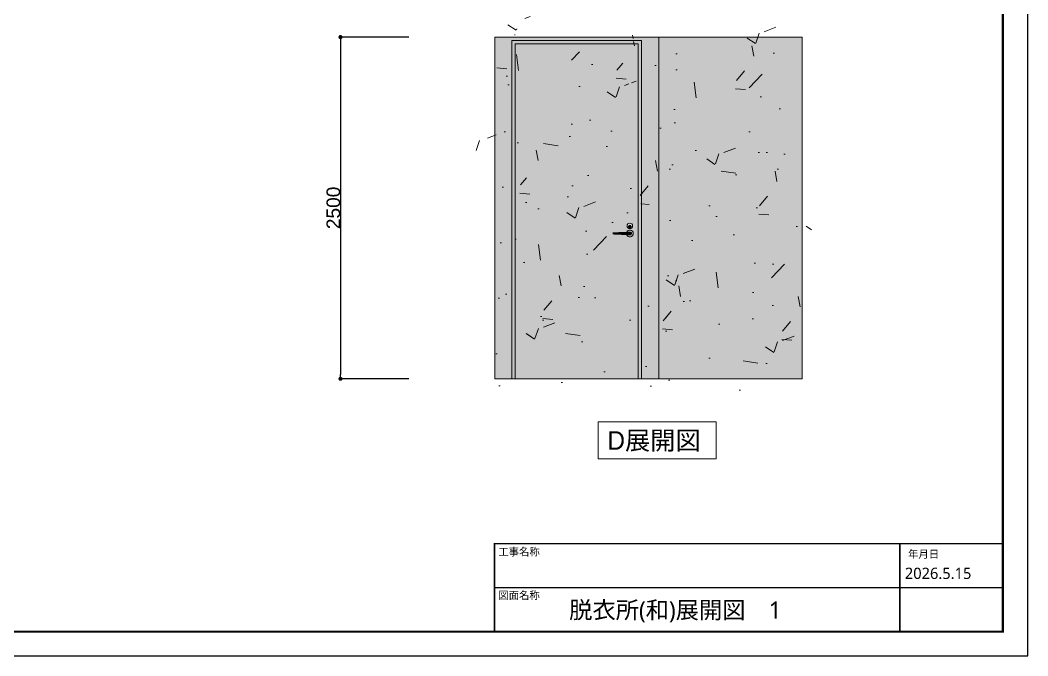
# Model space of a CAD drawing. Header units: millimetres. Extents: x 0 to 1313252738, y -131 to 560100888.
# Drawn here: x 1312675827 to 1312683205, y 559980626 to 559985277 of the extents above; entities that cross this region are included whole.
import ezdxf

# ---------------------------------------------------------------- set-up
doc = ezdxf.new("R2010")
doc.units = ezdxf.units.MM
doc.layers.get('0').update_dxf_attribs({"lineweight": 0})
doc.layers.add('003間仕切り', color=7, linetype='Continuous', lineweight=13)
doc.layers.add('01用紙枠', color=5, linetype='Continuous')
doc.styles.add('onnjuku', font='arial.ttf')
doc.styles.add('メイリオ', font='')
doc.styles.get('メイリオ').set_extended_font_data('Meiryo')
doc.dimstyles.new('onnjuku', dxfattribs={"dimtxt": 100, "dimasz": 30, "dimexe": 1.25, "dimexo": 0.625, "dimtad": 1, "dimdec": 0, "dimtxsty": 'onnjuku', "dimblk": 'DOT', "dimcen": 2.5, "dimadec": 0, "dimazin": 0, "dimtfac": 1, "dimtdec": 0, "dimtmove": 0, "dimatfit": 3, "dimfxl": 500, "dimfxlon": 1, "dimarcsym": 0})
pattern_1 = [(50, (40321.90021777153, -28785.94720721245), (874.4864111808189, -76.5076105867348), [91.43999999999998, -1005.84]), (355, (40321.90021777153, -28785.94720721245), (-169.1684228398528, 917.0728571473683), [73.15199999999999, -804.6748040159997]), (100.4514446999999, (40394.77385137153, -28792.32282401245), (705.3179860336955, 840.5652091785362), [77.71204223999995, -854.8331740799997]), (46.1842, (40321.90021777153, -28542.10720721246), (1301.179396282223, -201.8031740770902), [137.1599999999999, -1508.759999999999]), (96.63555760999989, (40430.33173777152, -28558.92400721245), (1139.539843447214, 1187.645398069063), [116.568111072, -1282.250919168]), (351.1841511700001, (40321.90021777153, -28542.10720721246), (1139.539843511889, 1187.645398010556), [109.727841936, -1207.006713216]), (21, (40443.82021777154, -28603.06720721245), (727.7490780918356, -490.8729512980204), [91.43999999999998, -1005.84]), (326, (40443.82021777154, -28603.06720721245), (296.6497360687059, 884.1022373871323), [73.15199999999999, -804.6719999999997]), (71.45144499999998, (40504.46597425152, -28643.97328673245), (1024.398812537837, 393.2292906523451), [77.71204223999997, -854.8317004799997]), (37.50000000000001, (40321.90021777153, -28785.94720721245), (14.82529560284072, 405.8641865911348), [0, -794.9183999999997, 0, -816.8639999999997, 0, -807.7199999999997]), (7.499999999999999, (40321.90021777153, -28785.94720721245), (320.7343800494675, 480.8667591269735), [0, -465.7343999999998, 0, -776.6303999999997, 0, -307.8479999999999]), (327.5, (40050.01861777151, -28785.94720721245), (650.8348568009826, -27.49797116483252), [0, -304.8, 0, -950.9759999999997, 0, -1261.871999999999]), (317.5, (39928.09861777153, -28785.94720721245), (711.0200706528864, 122.0471569599985), [0, -396.2399999999998, 0, -631.5455999999998, 0, -896.1119999999997])]

# ---------------------------------------------------------------- blocks, each defined once
blk = doc.blocks.new('_Dot')
at = {"color": 0, "linetype": 'ByBlock', "lineweight": -2}
blk.add_line((-0.5, 0), (-1, 0), dxfattribs=at)
at = {"color": 0, "linetype": 'ByBlock', "const_width": 0.5}
blk.add_lwpolyline([(-0.25, 0, 1), (0.25, 0, 1)], format="xyb", close=True, dxfattribs=at)
blk = doc.blocks.new('*D64')
at = {"color": 0, "lineweight": -2, "transparency": 16777216}
for p, q in [((1312678672.632391, 559985153.0440762), (1312678171.382391, 559985153.0440762)), ((1312678172.632391, 559985123.0440762), (1312678172.632391, 559982683.0440763)), ((1312678672.632391, 559982653.0440763), (1312678171.382391, 559982653.0440763))]:
    blk.add_line(p, q, dxfattribs=at)
at = {"layer": 'Defpoints', "color": 0, "transparency": 16777216}
for p in [(1312679302.75338, 559985153.0440762), (1312678172.632391, 559982653.0440763), (1312679302.75338, 559982653.0440763)]:
    blk.add_point(p, dxfattribs=at)
at = {"color": 0, "lineweight": -2, "transparency": 16777216, "xscale": 30, "yscale": 30, "zscale": 30}
for p, rotation in [((1312678172.632391, 559985153.0440762), 90), ((1312678172.632391, 559982653.0440763), 270)]:
    blk.add_blockref('_Dot', p, dxfattribs=dict(at, rotation=rotation))
at = {"color": 0, "transparency": 16777216, "insert": (1312678120.950093, 559983903.0440757), "char_height": 100, "attachment_point": 5, "rotation": 90, "style": 'onnjuku'}
blk.add_mtext('2500', dxfattribs=at)

msp = doc.modelspace()

# ---------------------------------------------------------------- hatches: boundary and pattern name
at = {"true_color": 0xc7c8ca, "transparency": 33554687}
h = msp.add_hatch(dxfattribs=at)
h.set_pattern_fill('AR-CONC', color=9, scale=4.799999999999998)
h.set_pattern_definition(pattern_1)
h.paths.add_polyline_path([(1312681552.75338, 559985153.0440758), (1312680502.753379, 559985153.0440758), (1312680502.753379, 559982653.044076), (1312681552.753379, 559982653.044076)])
h.paths.add_polyline_path([(1312680502.753379, 559985153.0440758), (1312679302.75338, 559985153.0440758), (1312679302.75338, 559982653.044076), (1312679427.753379, 559982653.044076), (1312679427.753379, 559985128.0440758), (1312680377.753379, 559985128.0440758), (1312680377.753379, 559982653.044076), (1312680502.753379, 559982653.044076)])
h = msp.add_hatch(dxfattribs=at)
h.set_pattern_fill('AR-CONC', color=9, scale=4.799999999999998)
h.set_pattern_definition(pattern_1)
h.paths.add_polyline_path([(1312680352.753379, 559985103.0440758), (1312679452.75338, 559985103.0440758), (1312679452.75338, 559982653.044076), (1312680352.753379, 559982653.044076)], flags=17)
h.paths.add_polyline_path([(1312680311.069584, 559983771.7403098, -1), (1312680271.069584, 559983771.7403098, -1)], flags=16)
h.paths.add_polyline_path([(1312680301.369584, 559983766.2403098, -0.3153861416289627), (1312680294.758773, 559983757.2152123, -0.5085939545656414), (1312680280.769584, 559983766.2403098, -0.3153861416289627), (1312680287.380395, 559983775.2654074, -0.5085939545656414)], flags=0)
edge = h.paths.add_edge_path(flags=0)
edge.add_line((1312680293.569584, 559983775.6643484), (1312680293.569584, 559983756.8185931))
edge.add_spline(control_points=[(1312680293.177692, 559983756.7209412), (1312680293.177692, 559983756.7209412), (1312680293.224738, 559983756.7310691), (1312680293.354092, 559983756.7616241), (1312680293.407932, 559983756.7746557), (1312680293.530301, 559983756.8057269), (1312680293.598972, 559983756.8237886), (1312680293.750445, 559983756.865788), (1312680293.833095, 559983756.8897203), (1312680294.004372, 559983756.9420552), (1312680294.093865, 559983756.9706887), (1312680294.37319, 559983757.0649457), (1312680294.565512, 559983757.1362131), (1312680294.758773, 559983757.2152125)], knot_values=[0, 0, 0, 0, 0.2500000000000007, 0.2500000000000007, 0.3750000000000004, 0.3750000000000004, 0.5000000000000002, 0.5000000000000002, 0.625, 0.625, 0.7499999999999999, 0.7499999999999999, 1, 1, 1, 1], degree=3, periodic=0)
edge.add_arc((1312680291.069584, 559983766.2403095), 9.749999715242415, 255.14283391274182, 285.497247988741, ccw=False)
edge.add_line((1312680288.569584, 559983756.8162715), (1312680288.569584, 559983775.6620264))
edge.add_spline(control_points=[(1312680288.961476, 559983775.7596786), (1312680288.961476, 559983775.7596786), (1312680288.91443, 559983775.7495508), (1312680288.785075, 559983775.7189956), (1312680288.731235, 559983775.7059642), (1312680288.608867, 559983775.674893), (1312680288.540196, 559983775.6568311), (1312680288.388722, 559983775.6148318), (1312680288.306073, 559983775.5908995), (1312680288.134796, 559983775.5385644), (1312680288.045303, 559983775.5099313), (1312680287.765977, 559983775.4156742), (1312680287.573656, 559983775.3444066), (1312680287.380395, 559983775.2654073)], knot_values=[0, 0, 0, 0, 0.2499999999999999, 0.2499999999999999, 0.3749999999999998, 0.3749999999999998, 0.4999999999999999, 0.4999999999999999, 0.6249999999999999, 0.6249999999999999, 0.7499999999999999, 0.7499999999999999, 1, 1, 1, 1], degree=3, periodic=0)
edge.add_arc((1312680291.069584, 559983766.2403102), 9.749999715242415, 75.14283391274182, 105.49727416278279, ccw=False)
edge = h.paths.add_edge_path(flags=16)
edge.add_spline(control_points=[(1312680291.069704, 559983705.8112426), (1312680290.812236, 559983705.8201305), (1312680290.202698, 559983705.8411722), (1312680289.310998, 559983705.9432869), (1312680288.567958, 559983706.0697582), (1312680288.14219, 559983706.1619143), (1312680288.090755, 559983706.1773634), (1312680288.079312, 559983706.1808004)], knot_values=[0, 0, 0, 0, 0.1844089347360716, 0.4365747323251829, 0.6854758552318743, 0.9300236795481108, 1, 1, 1, 1], degree=3, periodic=0)
edge.add_arc((1312680291.452515, 559983721.5316743), 15.79004613069388, 253.3734813649736, 258.8334263321119)
edge = h.paths.add_edge_path(flags=16)
edge.add_spline(control_points=[(1312680267.422711, 559983708.1286937), (1312680267.152321, 559983708.1408144), (1312680266.26252, 559983708.180689), (1312680264.736648, 559983708.2490243), (1312680262.189653, 559983708.3629268), (1312680258.921295, 559983708.5087917), (1312680254.629815, 559983708.6997916), (1312680249.90261, 559983708.9095409), (1312680244.796203, 559983709.1353533), (1312680239.375148, 559983709.3742797), (1312680233.758124, 559983709.6209785), (1312680227.995172, 559983709.8731763), (1312680222.415335, 559983710.1165234), (1312680217.67117, 559983710.3227509), (1312680213.735774, 559983710.4933816), (1312680210.478716, 559983710.634338), (1312680207.101006, 559983710.7802032), (1312680203.480071, 559983710.936363), (1312680200.355892, 559983711.0715697), (1312680197.84987, 559983711.1807172), (1312680196.111263, 559983711.2568399), (1312680194.521064, 559983711.326885), (1312680193.115924, 559983711.3891706), (1312680191.893176, 559983711.4437151), (1312680190.823573, 559983711.4917203), (1312680189.851035, 559983711.5356374), (1312680188.851147, 559983711.5810812), (1312680187.730209, 559983711.6324271), (1312680186.482968, 559983711.6901574), (1312680185.239024, 559983711.7484789), (1312680184.122776, 559983711.8015274), (1312680183.141525, 559983711.8487575), (1312680182.105409, 559983711.8992441), (1312680180.869588, 559983711.960413), (1312680179.358232, 559983712.0369103), (1312680177.719371, 559983712.1223444), (1312680176.09856, 559983712.2099428), (1312680174.612127, 559983712.2934488), (1312680173.278178, 559983712.37134), (1312680171.810487, 559983712.4603812), (1312680170.700591, 559983712.5310326), (1312680169.833827, 559983712.5878726), (1312680169.474554, 559983712.6114691), (1312680169.209769, 559983712.6284969), (1312680168.959165, 559983712.6441088), (1312680168.780894, 559983712.6549951), (1312680168.528662, 559983712.6698112), (1312680168.385343, 559983712.6785532), (1312680168.227511, 559983712.6862458), (1312680167.877633, 559983712.7066138)], knot_values=[0.27870905096355, 0.27870905096355, 0.27870905096355, 0.27870905096355, 0.2843347011956079, 0.2972216252590689, 0.3104772138980566, 0.3373917457115546, 0.3653743063969382, 0.4000894840129428, 0.4362590282750997, 0.4723331356619829, 0.5137623633674905, 0.5541074971621618, 0.5932195787735141, 0.6307033143165661, 0.6534002180596729, 0.675478444757236, 0.6987073099011282, 0.723871796797045, 0.7508502880904223, 0.7636704184634913, 0.7759957365109099, 0.7870297967085454, 0.7967879607689144, 0.8052872796369536, 0.8125448115290613, 0.8191290183606678, 0.8256149735665237, 0.8334503973081462, 0.8425893463014018, 0.8517583091918629, 0.8595804657941998, 0.8660939489046613, 0.8724601412759485, 0.8814966849209686, 0.8923567543884653, 0.9047690648835808, 0.91675557925082, 0.9277393378378744, 0.9378213141475896, 0.9470970749017478, 0.9617383329254966, 0.9651417599692764, 0.9685218427804736, 0.9721318956752526, 0.976127277319012, 0.9832367164139636, 0.9900388483738924, 0.9963920489852964, 1, 1, 1, 1], degree=3, periodic=0)
edge.add_spline(control_points=[(1312680286.604611, 559983706.5042533), (1312680286.544571, 559983706.5136551), (1312680286.350271, 559983706.5433257), (1312680285.919647, 559983706.605846), (1312680285.264621, 559983706.6934751), (1312680284.491252, 559983706.7903718), (1312680283.679543, 559983706.8868978), (1312680282.843349, 559983706.9826862), (1312680281.96507, 559983707.0805664), (1312680281.0097, 559983707.1849833), (1312680280.035835, 559983707.289574), (1312680279.021651, 559983707.3965634), (1312680278.004182, 559983707.5021763), (1312680277.086513, 559983707.5953572), (1312680276.456071, 559983707.6615835), (1312680276.123274, 559983707.7004294), (1312680275.936745, 559983707.7142181), (1312680275.67209, 559983707.7321863), (1312680275.284911, 559983707.7560877), (1312680274.694801, 559983707.7896817), (1312680273.85986, 559983707.8334695), (1312680272.894992, 559983707.880854), (1312680271.652873, 559983707.9390247), (1312680270.148852, 559983708.0063251), (1312680268.668945, 559983708.0728102), (1312680267.753935, 559983708.1138453), (1312680267.422711, 559983708.1286937)], knot_values=[0.0282406464925975, 0.0282406464925975, 0.0282406464925975, 0.0282406464925975, 0.0372451317457081, 0.0543063875010116, 0.0709594411628085, 0.0861406078067994, 0.1001044643636075, 0.1128626007140229, 0.1246092299988299, 0.1364740187414316, 0.1497747965331105, 0.1611606688386659, 0.1732810085558489, 0.1845722170431643, 0.1943561730556194, 0.2031352937457396, 0.2109020455635188, 0.2156885801300807, 0.2201554022455225, 0.2264204368596183, 0.233413260758314, 0.2406862414914978, 0.2478861865840998, 0.2596711329819916, 0.2718176819957731, 0.27870905096355, 0.27870905096355, 0.27870905096355, 0.27870905096355], degree=3, periodic=0)
edge.add_arc((1312680291.069704, 559983716.241628), 25.00000009042681, 198.9363378033619, 521.0637021145138)
edge.add_spline(control_points=[(1312680267.422705, 559983724.354546), (1312680267.822018, 559983724.3724504), (1312680268.69232, 559983724.411496), (1312680270.021788, 559983724.471229), (1312680271.408011, 559983724.5331916), (1312680272.66121, 559983724.5911446), (1312680273.729858, 559983724.6432476), (1312680274.582571, 559983724.6875012), (1312680275.204228, 559983724.722389), (1312680275.608719, 559983724.747075), (1312680275.851191, 559983724.7630477), (1312680276.023038, 559983724.7755173), (1312680276.247579, 559983724.7954687), (1312680276.598829, 559983724.8381095), (1312680277.239376, 559983724.9030002), (1312680278.049989, 559983724.9860075), (1312680278.911781, 559983725.0752623), (1312680279.726657, 559983725.1609854), (1312680280.674501, 559983725.2620544), (1312680281.712483, 559983725.3747165), (1312680282.818171, 559983725.4975524), (1312680283.759712, 559983725.6057153), (1312680284.726461, 559983725.7214001), (1312680285.656633, 559983725.8408647), (1312680286.250815, 559983725.9244004), (1312680286.542545, 559983725.9703172), (1312680286.612198, 559983725.9814487)], knot_values=[0.728211882220275, 0.728211882220275, 0.728211882220275, 0.728211882220275, 0.7366144704682364, 0.7465237208000101, 0.7561832825265454, 0.7657428480766472, 0.7729808749135401, 0.7800458660010788, 0.7864882121109035, 0.7912689881268528, 0.7953888224454251, 0.8010715005196725, 0.8077448088599934, 0.8162407649366107, 0.8257539585924085, 0.8354108015799399, 0.8456710016486452, 0.8555783223666011, 0.8650974343298123, 0.8810464265413799, 0.8958145520536898, 0.9101365181628428, 0.9241502197485044, 0.9461691792715341, 0.9695187827263224, 0.9782692596965696, 0.9782692596965696, 0.9782692596965696, 0.9782692596965696], degree=3, periodic=0)
edge.add_arc((1312680291.452515, 559983710.9515821), 15.79004613746384, 33.8266963423095, 107.8509763598417, ccw=False)
edge.add_line((1312680304.569704, 559983719.7416283), (1312680304.569704, 559983719.0176982))
edge.add_spline(control_points=[(1312680296.569704, 559983719.4880143), (1312680296.569724, 559983719.4880124), (1312680296.898297, 559983719.4543911), (1312680297.665922, 559983719.3749557), (1312680298.865694, 559983719.264614), (1312680300.109859, 559983719.1725885), (1312680301.264504, 559983719.103549), (1312680302.281364, 559983719.0544233), (1312680303.15084, 559983719.0210774), (1312680303.832765, 559983719.0029099), (1312680304.307709, 559983718.9975785), (1312680304.548109, 559983719.0089711), (1312680304.556491, 559983719.0153471), (1312680304.559805, 559983719.0178682)], knot_values=[0, 0, 0, 0, 4.7441948496e-06, 0.0783897166331037, 0.1829943137086262, 0.290640548373357, 0.3947349826237312, 0.5017824777756453, 0.6068969574144578, 0.71504482541343, 0.8204646699868842, 0.9290178924902897, 1, 1, 1, 1], degree=3, periodic=0)
edge.add_spline(control_points=[(1312680304.559805, 559983719.0178682), (1312680304.577141, 559983719.021379), (1312680304.625703, 559983719.0312136), (1312680304.530555, 559983719.0376978), (1312680304.582004, 559983719.0499449), (1312680304.554848, 559983719.0723778), (1312680304.575251, 559983719.0989584), (1312680304.571567, 559983719.1068053), (1312680304.569704, 559983719.110775)], knot_values=[0, 0, 0, 0, 0.0262081850589697, 0.0734146106995821, 0.1677958727468191, 0.2592945470190888, 0.6252893075606312, 1, 1, 1, 1], degree=3, periodic=0)
edge.add_spline(control_points=[(1312680304.569704, 559983719.0446613), (1312680304.569704, 559983719.2575194), (1312680304.536567, 559983719.4650877), (1312680304.404019, 559983719.8696437), (1312680304.307903, 559983720.0565773), (1312680304.181974, 559983720.294303)], knot_values=[0, 0, 0, 0, 0.5, 0.5, 1, 1, 1, 1], degree=3, periodic=0)
edge.add_arc((1312680291.452515, 559983710.9515821), 15.79004613746384, 36.27661655896567, 107.8509763598417)
edge.add_spline(control_points=[(1312680286.612198, 559983725.9814487), (1312680286.542545, 559983725.9703172), (1312680286.250815, 559983725.9244004), (1312680285.656633, 559983725.8408647), (1312680284.726461, 559983725.7214001), (1312680283.759712, 559983725.6057153), (1312680282.818171, 559983725.4975524), (1312680281.712483, 559983725.3747165), (1312680280.674501, 559983725.2620544), (1312680279.726657, 559983725.1609854), (1312680278.911781, 559983725.0752623), (1312680278.049989, 559983724.9860075), (1312680277.239376, 559983724.9030002), (1312680276.598829, 559983724.8381095), (1312680276.247579, 559983724.7954687), (1312680276.023038, 559983724.7755173), (1312680275.851191, 559983724.7630477), (1312680275.608719, 559983724.747075), (1312680275.204228, 559983724.722389), (1312680274.582571, 559983724.6875012), (1312680273.729858, 559983724.6432476), (1312680272.66121, 559983724.5911446), (1312680271.408011, 559983724.5331916), (1312680270.021788, 559983724.471229), (1312680268.69232, 559983724.411496), (1312680267.822018, 559983724.3724504), (1312680267.422705, 559983724.354546)], knot_values=[0.728211882220275, 0.728211882220275, 0.728211882220275, 0.728211882220275, 0.7369623591905223, 0.7603119626453106, 0.78233092216834, 0.796344623754002, 0.8106665898631547, 0.8254347153754646, 0.8413837075870322, 0.8509028195502434, 0.8608101402681994, 0.8710703403369047, 0.880727183324436, 0.8902403769802338, 0.8987363330568511, 0.9054096413971721, 0.9110923194714196, 0.915212153789992, 0.9199929298059409, 0.926435275915766, 0.9335002670033044, 0.9407382938401974, 0.9502978593902992, 0.9599574211168344, 0.9698666714486082, 0.9782692596965696, 0.9782692596965696, 0.9782692596965696, 0.9782692596965696], degree=3, periodic=0)
edge.add_arc((1312680291.069704, 559983716.241628), 25.00000009042681, -161.06366193821668, 161.0637021145141, ccw=False)
edge = h.paths.add_edge_path(flags=16)
edge.add_spline(control_points=[(1312680287.97783, 559983706.2089809), (1312680287.975145, 559983706.209717), (1312680287.918283, 559983706.225307), (1312680288.131755, 559983706.1904762), (1312680288.630283, 559983706.1211816), (1312680289.436548, 559983706.0398932), (1312680290.413754, 559983705.9937218), (1312680291.471818, 559983705.9985722), (1312680292.485193, 559983706.0505462), (1312680293.335082, 559983706.1229345), (1312680293.931027, 559983706.179717), (1312680294.21258, 559983706.1887968), (1312680294.141853, 559983706.1336486), (1312680293.723438, 559983706.025869), (1312680293.014595, 559983705.9067962), (1312680292.098071, 559983705.8148726), (1312680291.412543, 559983705.8124528), (1312680291.069704, 559983705.8112426)], knot_values=[0, 0, 0, 0, 0.0035477413769559, 0.0751312596481556, 0.146867819244235, 0.2179130773557468, 0.2886873550605367, 0.359981299035395, 0.4317240386270504, 0.5030398712921657, 0.5735936678978727, 0.644304355268151, 0.7161376993519242, 0.7883910456414966, 0.8595047763126807, 0.9297369107220655, 1, 1, 1, 1], degree=3, periodic=0)
h.paths.add_polyline_path([(1312681552.75338, 559985153.0440758), (1312680502.753379, 559985153.0440758), (1312680502.753379, 559982653.044076), (1312681552.753379, 559982653.044076)])
h.paths.add_polyline_path([(1312680502.753379, 559985153.0440758), (1312679302.75338, 559985153.0440758), (1312679302.75338, 559982653.044076), (1312679427.753379, 559982653.044076), (1312679427.753379, 559985128.0440758), (1312680377.753379, 559985128.0440758), (1312680377.753379, 559982653.044076), (1312680502.753379, 559982653.044076)])
at = {"true_color": 0x575757, "transparency": 33554687}
h = msp.add_hatch(color=251, dxfattribs=at)
h.dxf.hatch_style = 1
h.paths.add_polyline_path([(1312681552.75338, 559985153.0440758), (1312680502.753379, 559985153.0440758), (1312680502.753379, 559982653.044076), (1312681552.753379, 559982653.044076)])
h.paths.add_polyline_path([(1312680502.753379, 559985153.0440758), (1312679302.75338, 559985153.0440758), (1312679302.75338, 559982653.044076), (1312679427.753379, 559982653.044076), (1312679427.753379, 559985128.0440758), (1312680377.753379, 559985128.0440758), (1312680377.753379, 559982653.044076), (1312680502.753379, 559982653.044076)])
at = {"true_color": 0x535455, "transparency": 33554687}
h = msp.add_hatch(color=251, dxfattribs=at)
h.dxf.hatch_style = 1
h.paths.add_polyline_path([(1312680377.753379, 559985128.0440758), (1312679427.753379, 559985128.0440758), (1312679427.753379, 559982653.044076), (1312679452.75338, 559982653.044076), (1312679452.75338, 559985103.0440758), (1312680352.753379, 559985103.0440758), (1312680352.753379, 559982653.044076), (1312680377.753379, 559982653.044076)])
at = {"true_color": 0x575757, "transparency": 33554687}
h = msp.add_hatch(color=251, dxfattribs=at)
h.dxf.hatch_style = 1
h.paths.add_polyline_path([(1312680352.753379, 559985103.0440758), (1312679452.75338, 559985103.0440758), (1312679452.75338, 559982653.044076), (1312680352.753379, 559982653.044076)])
h.paths.add_polyline_path([(1312680311.069584, 559983771.7403098, -1), (1312680271.069584, 559983771.7403098, -1)], flags=16)
edge = h.paths.add_edge_path(flags=16)
edge.add_spline(control_points=[(1312680291.069704, 559983705.8112426), (1312680290.812236, 559983705.8201305), (1312680290.202698, 559983705.8411722), (1312680289.310998, 559983705.9432869), (1312680288.567958, 559983706.0697582), (1312680288.14219, 559983706.1619143), (1312680288.090755, 559983706.1773634), (1312680288.079312, 559983706.1808004)], knot_values=[0, 0, 0, 0, 0.1844089347360716, 0.4365747323251829, 0.6854758552318743, 0.9300236795481108, 1, 1, 1, 1], degree=3, periodic=0)
edge.add_arc((1312680291.452515, 559983721.5316743), 15.79004613069388, 253.3734813649736, 264.7738528667765)
edge = h.paths.add_edge_path(flags=16)
edge.add_spline(control_points=[(1312680267.422711, 559983708.1286937), (1312680267.152321, 559983708.1408144), (1312680266.26252, 559983708.180689), (1312680264.736648, 559983708.2490243), (1312680262.189653, 559983708.3629268), (1312680258.921295, 559983708.5087917), (1312680254.629815, 559983708.6997916), (1312680249.90261, 559983708.9095409), (1312680244.796203, 559983709.1353533), (1312680239.375148, 559983709.3742797), (1312680233.758124, 559983709.6209785), (1312680227.995172, 559983709.8731763), (1312680222.415335, 559983710.1165234), (1312680217.67117, 559983710.3227509), (1312680213.735774, 559983710.4933816), (1312680210.478716, 559983710.634338), (1312680207.101006, 559983710.7802032), (1312680203.480071, 559983710.936363), (1312680200.355892, 559983711.0715697), (1312680197.84987, 559983711.1807172), (1312680196.111263, 559983711.2568399), (1312680194.521064, 559983711.326885), (1312680193.115924, 559983711.3891706), (1312680191.893176, 559983711.4437151), (1312680190.823573, 559983711.4917203), (1312680189.851035, 559983711.5356374), (1312680188.851147, 559983711.5810812), (1312680187.730209, 559983711.6324271), (1312680186.482968, 559983711.6901574), (1312680185.239024, 559983711.7484789), (1312680184.122776, 559983711.8015274), (1312680183.141525, 559983711.8487575), (1312680182.105409, 559983711.8992441), (1312680180.869588, 559983711.960413), (1312680179.358232, 559983712.0369103), (1312680177.719371, 559983712.1223444), (1312680176.09856, 559983712.2099428), (1312680174.612127, 559983712.2934488), (1312680173.278178, 559983712.37134), (1312680171.810487, 559983712.4603812), (1312680170.700591, 559983712.5310326), (1312680169.833827, 559983712.5878726), (1312680169.474554, 559983712.6114691), (1312680169.209769, 559983712.6284969), (1312680168.959165, 559983712.6441088), (1312680168.780894, 559983712.6549951), (1312680168.528662, 559983712.6698112), (1312680168.385343, 559983712.6785532), (1312680168.227511, 559983712.6862458), (1312680167.877633, 559983712.7066138)], knot_values=[0.27870905096355, 0.27870905096355, 0.27870905096355, 0.27870905096355, 0.2843347011956079, 0.2972216252590689, 0.3104772138980566, 0.3373917457115546, 0.3653743063969382, 0.4000894840129428, 0.4362590282750997, 0.4723331356619829, 0.5137623633674905, 0.5541074971621618, 0.5932195787735141, 0.6307033143165661, 0.6534002180596729, 0.675478444757236, 0.6987073099011282, 0.723871796797045, 0.7508502880904223, 0.7636704184634913, 0.7759957365109099, 0.7870297967085454, 0.7967879607689144, 0.8052872796369536, 0.8125448115290613, 0.8191290183606678, 0.8256149735665237, 0.8334503973081462, 0.8425893463014018, 0.8517583091918629, 0.8595804657941998, 0.8660939489046613, 0.8724601412759485, 0.8814966849209686, 0.8923567543884653, 0.9047690648835808, 0.91675557925082, 0.9277393378378744, 0.9378213141475896, 0.9470970749017478, 0.9617383329254966, 0.9651417599692764, 0.9685218427804736, 0.9721318956752526, 0.976127277319012, 0.9832367164139636, 0.9900388483738924, 0.9963920489852964, 1, 1, 1, 1], degree=3, periodic=0)
edge.add_spline(control_points=[(1312680286.604611, 559983706.5042533), (1312680286.544571, 559983706.5136551), (1312680286.350271, 559983706.5433257), (1312680285.919647, 559983706.605846), (1312680285.264621, 559983706.6934751), (1312680284.491252, 559983706.7903718), (1312680283.679543, 559983706.8868978), (1312680282.843349, 559983706.9826862), (1312680281.96507, 559983707.0805664), (1312680281.0097, 559983707.1849833), (1312680280.035835, 559983707.289574), (1312680279.021651, 559983707.3965634), (1312680278.004182, 559983707.5021763), (1312680277.086513, 559983707.5953572), (1312680276.456071, 559983707.6615835), (1312680276.123274, 559983707.7004294), (1312680275.936745, 559983707.7142181), (1312680275.67209, 559983707.7321863), (1312680275.284911, 559983707.7560877), (1312680274.694801, 559983707.7896817), (1312680273.85986, 559983707.8334695), (1312680272.894992, 559983707.880854), (1312680271.652873, 559983707.9390247), (1312680270.148852, 559983708.0063251), (1312680268.668945, 559983708.0728102), (1312680267.753935, 559983708.1138453), (1312680267.422711, 559983708.1286937)], knot_values=[0.0282406464925975, 0.0282406464925975, 0.0282406464925975, 0.0282406464925975, 0.0372451317457081, 0.0543063875010116, 0.0709594411628085, 0.0861406078067994, 0.1001044643636075, 0.1128626007140229, 0.1246092299988299, 0.1364740187414316, 0.1497747965331105, 0.1611606688386659, 0.1732810085558489, 0.1845722170431643, 0.1943561730556194, 0.2031352937457396, 0.2109020455635188, 0.2156885801300807, 0.2201554022455225, 0.2264204368596183, 0.233413260758314, 0.2406862414914978, 0.2478861865840998, 0.2596711329819916, 0.2718176819957731, 0.27870905096355, 0.27870905096355, 0.27870905096355, 0.27870905096355], degree=3, periodic=0)
edge.add_arc((1312680291.069704, 559983716.241628), 25.00000009042681, 198.9363378033619, 521.0637021145138)
edge.add_spline(control_points=[(1312680267.422705, 559983724.354546), (1312680267.822018, 559983724.3724504), (1312680268.69232, 559983724.411496), (1312680270.021788, 559983724.471229), (1312680271.408011, 559983724.5331916), (1312680272.66121, 559983724.5911446), (1312680273.729858, 559983724.6432476), (1312680274.582571, 559983724.6875012), (1312680275.204228, 559983724.722389), (1312680275.608719, 559983724.747075), (1312680275.851191, 559983724.7630477), (1312680276.023038, 559983724.7755173), (1312680276.247579, 559983724.7954687), (1312680276.598829, 559983724.8381095), (1312680277.239376, 559983724.9030002), (1312680278.049989, 559983724.9860075), (1312680278.911781, 559983725.0752623), (1312680279.726657, 559983725.1609854), (1312680280.674501, 559983725.2620544), (1312680281.712483, 559983725.3747165), (1312680282.818171, 559983725.4975524), (1312680283.759712, 559983725.6057153), (1312680284.726461, 559983725.7214001), (1312680285.656633, 559983725.8408647), (1312680286.250815, 559983725.9244004), (1312680286.542545, 559983725.9703172), (1312680286.612198, 559983725.9814487)], knot_values=[0.728211882220275, 0.728211882220275, 0.728211882220275, 0.728211882220275, 0.7366144704682364, 0.7465237208000101, 0.7561832825265454, 0.7657428480766472, 0.7729808749135401, 0.7800458660010788, 0.7864882121109035, 0.7912689881268528, 0.7953888224454251, 0.8010715005196725, 0.8077448088599934, 0.8162407649366107, 0.8257539585924085, 0.8354108015799399, 0.8456710016486452, 0.8555783223666011, 0.8650974343298123, 0.8810464265413799, 0.8958145520536898, 0.9101365181628428, 0.9241502197485044, 0.9461691792715341, 0.9695187827263224, 0.9782692596965696, 0.9782692596965696, 0.9782692596965696, 0.9782692596965696], degree=3, periodic=0)
edge.add_arc((1312680291.452515, 559983710.9515821), 15.79004613746385, 30.68605982099149, 107.85097622724291, ccw=False)
edge.add_spline(control_points=[(1312680296.569704, 559983719.4880143), (1312680296.569724, 559983719.4880124), (1312680296.898297, 559983719.4543911), (1312680297.665922, 559983719.3749557), (1312680298.865694, 559983719.264614), (1312680300.109859, 559983719.1725885), (1312680301.264504, 559983719.103549), (1312680302.281364, 559983719.0544233), (1312680303.15084, 559983719.0210774), (1312680303.832765, 559983719.0029099), (1312680304.307709, 559983718.9975785), (1312680304.548109, 559983719.0089711), (1312680304.556491, 559983719.0153471), (1312680304.559805, 559983719.0178682)], knot_values=[0, 0, 0, 0, 4.7441948496e-06, 0.0783897166331037, 0.1829943137086262, 0.290640548373357, 0.3947349826237312, 0.5017824777756453, 0.6068969574144578, 0.71504482541343, 0.8204646699868842, 0.9290178924902897, 1, 1, 1, 1], degree=3, periodic=0)
edge.add_spline(control_points=[(1312680304.559805, 559983719.0178682), (1312680304.577141, 559983719.021379), (1312680304.625703, 559983719.0312136), (1312680304.530555, 559983719.0376978), (1312680304.582004, 559983719.0499449), (1312680304.554848, 559983719.0723778), (1312680304.575251, 559983719.0989584), (1312680304.571567, 559983719.1068053), (1312680304.569704, 559983719.110775)], knot_values=[0, 0, 0, 0, 0.0262081850589697, 0.0734146106995821, 0.1677958727468191, 0.2592945470190888, 0.6252893075606312, 1, 1, 1, 1], degree=3, periodic=0)
edge.add_spline(control_points=[(1312680304.569704, 559983719.0446613), (1312680304.569704, 559983719.2575194), (1312680304.536567, 559983719.4650877), (1312680304.404019, 559983719.8696437), (1312680304.307903, 559983720.0565773), (1312680304.181974, 559983720.294303)], knot_values=[0, 0, 0, 0, 0.5, 0.5, 1, 1, 1, 1], degree=3, periodic=0)
edge.add_arc((1312680291.452515, 559983710.9515821), 15.79004613746384, 36.27661655896567, 107.8509762272428)
edge.add_spline(control_points=[(1312680286.612198, 559983725.9814487), (1312680286.542545, 559983725.9703172), (1312680286.250815, 559983725.9244004), (1312680285.656633, 559983725.8408647), (1312680284.726461, 559983725.7214001), (1312680283.759712, 559983725.6057153), (1312680282.818171, 559983725.4975524), (1312680281.712483, 559983725.3747165), (1312680280.674501, 559983725.2620544), (1312680279.726657, 559983725.1609854), (1312680278.911781, 559983725.0752623), (1312680278.049989, 559983724.9860075), (1312680277.239376, 559983724.9030002), (1312680276.598829, 559983724.8381095), (1312680276.247579, 559983724.7954687), (1312680276.023038, 559983724.7755173), (1312680275.851191, 559983724.7630477), (1312680275.608719, 559983724.747075), (1312680275.204228, 559983724.722389), (1312680274.582571, 559983724.6875012), (1312680273.729858, 559983724.6432476), (1312680272.66121, 559983724.5911446), (1312680271.408011, 559983724.5331916), (1312680270.021788, 559983724.471229), (1312680268.69232, 559983724.411496), (1312680267.822018, 559983724.3724504), (1312680267.422705, 559983724.354546)], knot_values=[0.728211882220275, 0.728211882220275, 0.728211882220275, 0.728211882220275, 0.7369623591905223, 0.7603119626453106, 0.78233092216834, 0.796344623754002, 0.8106665898631547, 0.8254347153754646, 0.8413837075870322, 0.8509028195502434, 0.8608101402681994, 0.8710703403369047, 0.880727183324436, 0.8902403769802338, 0.8987363330568511, 0.9054096413971721, 0.9110923194714196, 0.915212153789992, 0.9199929298059409, 0.926435275915766, 0.9335002670033044, 0.9407382938401974, 0.9502978593902992, 0.9599574211168344, 0.9698666714486082, 0.9782692596965696, 0.9782692596965696, 0.9782692596965696, 0.9782692596965696], degree=3, periodic=0)
edge.add_arc((1312680291.069704, 559983716.241628), 25.0000000904268, -161.06366193821668, 161.0637021145141, ccw=False)
h.paths.add_polyline_path([(1312680293.569584, 559983757.209114), (1312680293.569584, 559983775.2715058, 1.060883086609248), (1312680293.296611, 559983776.2966686, 0.1072453547198281), (1312680288.961476, 559983775.7596786, 0.3517295032103585), (1312680288.569584, 559983775.2715058), (1312680288.569584, 559983757.209114, 1.060883086609247), (1312680288.842557, 559983756.1839511, 0.1072453547198281), (1312680293.177692, 559983756.7209412, 0.3517295032103585)], flags=0)
edge = h.paths.add_edge_path(flags=0)
edge.add_arc((1312680291.069584, 559983766.2403098), 9.750000054101752, -74.50274237319769, 77.5131048831438, ccw=False)
edge.add_spline(control_points=[(1312680293.177692, 559983756.7209412), (1312680293.177692, 559983756.7209412), (1312680293.224738, 559983756.7310691), (1312680293.354092, 559983756.7616241), (1312680293.407932, 559983756.7746557), (1312680293.530301, 559983756.8057269), (1312680293.598972, 559983756.8237886), (1312680293.750445, 559983756.865788), (1312680293.833095, 559983756.8897203), (1312680294.004372, 559983756.9420552), (1312680294.093865, 559983756.9706887), (1312680294.37319, 559983757.0649457), (1312680294.565512, 559983757.1362131), (1312680294.758773, 559983757.2152125)], knot_values=[0, 0, 0, 0, 0.2500000000000007, 0.2500000000000007, 0.3750000000000004, 0.3750000000000004, 0.5000000000000002, 0.5000000000000002, 0.625, 0.625, 0.7499999999999999, 0.7499999999999999, 1, 1, 1, 1], degree=3, periodic=0)
edge.add_arc((1312680291.069584, 559983766.2403095), 9.749999715242415, 257.5131044287443, 292.2332771215257, ccw=False)
edge.add_arc((1312680291.069584, 559983766.2403098), 9.750000054101754, 112.23327164043789, 257.5131048831438, ccw=False)
edge.add_arc((1312680291.069584, 559983766.2403102), 9.749999715242415, 77.51310442874421, 112.2332724356367, ccw=False)
at = {"true_color": 0xc7c8ca, "transparency": 33554687}
h = msp.add_hatch(dxfattribs=at)
h.set_pattern_fill('AR-CONC', color=9, scale=4.799999999999998)
h.set_pattern_definition(pattern_1)
h.paths.add_polyline_path([(1312681552.75338, 559985153.0440758), (1312680502.753379, 559985153.0440758), (1312680502.753379, 559982653.044076), (1312681552.753379, 559982653.044076)])

# ---------------------------------------------------------------- linework, layer by layer
for p, q in [((1312679302.75338, 559985153.0440758), (1312679302.75338, 559982653.0440758)), ((1312679302.75338, 559985153.0440758), (1312681552.75338, 559985153.0440758)), ((1312680377.753379, 559985128.0440758), (1312679427.753379, 559985128.0440758)), ((1312679427.753379, 559985128.0440758), (1312679427.753379, 559982653.0440758)), ((1312680352.753379, 559985103.0440758), (1312679452.75338, 559985103.0440758)), ((1312679452.75338, 559985103.0440758), (1312679452.75338, 559982653.0440758)), ((1312680352.753379, 559982653.0440758), (1312680352.753379, 559985103.0440758)), ((1312680377.753379, 559982653.0440758), (1312680377.753379, 559985128.0440758)), ((1312680502.753379, 559985153.0440758), (1312680502.753379, 559982653.0440758)), ((1312681552.75338, 559985153.0440758), (1312681552.753379, 559982653.0440758)), ((1312681552.75338, 559985153.0440758), (1312681552.75338, 559982653.044076)), ((1312680288.569584, 559983757.209114), (1312680288.569584, 559983775.2715058)), ((1312680293.569584, 559983775.2715058), (1312680293.569584, 559983757.209114)), ((1312680304.569704, 559983718.9834125), (1312680304.569704, 559983713.4337301)), ((1312679302.75338, 559982653.044076), (1312681552.75338, 559982653.044076)), ((1312679302.75338, 559982653.0440758), (1312680502.753379, 559982653.0440758)), ((1312679902.753379, 559982653.0440758), (1312680352.753379, 559982653.0440758))]:
    msp.add_line(p, q)
for centre, radius in [((1312680291.069584, 559983771.7403098), 20.00000000000007), ((1312680291.069584, 559983766.2403098), 10.3)]:
    msp.add_circle(centre, radius)
for centre, radius, start, end in [((1312680291.069584, 559983766.2403098), 9.750000000000004, 112.2332712287531, 247.7667287712468), ((1312680289.069584, 559983775.2715058), 0.5000000000000029, 102.486895537117, 180), ((1312680289.069584, 559983757.209114), 0.5000000000000029, 180, 257.5131044628829), ((1312680291.069584, 559983766.2403098), 9.749999999999996, 77.51310446288296, 102.486895537117), ((1312680291.069584, 559983766.2403098), 9.75, 257.5131044628829, 282.4868955371043), ((1312680293.069584, 559983775.2715058), 0.5000000000000014, 0, 77.51310446288296), ((1312680293.069584, 559983757.209114), 0.5000000000000014, 282.4868955371043, 0), ((1312680291.069584, 559983766.2403098), 9.750000000000009, 292.2332712287532, 67.76672877124686), ((1312680291.069704, 559983716.2416283), 25, 198.9363382543771, 161.0637049420239), ((1312680291.452515, 559983721.5316743), 15.79004614430344, 252.1200968553629, 323.7233804899522), ((1312680291.452515, 559983710.9515821), 15.79004614430343, 36.27661951004779, 107.8509828763338), ((1312680304.559237, 559983645.3599428), 68.10555281946961, 89.9895361503418, 96.73693771338266)]:
    msp.add_arc(centre, radius, start, end)
for points, knots in [([(1312680287.380395, 559983775.2654073), (1312680287.573656, 559983775.3444066), (1312680287.765977, 559983775.4156742), (1312680288.045303, 559983775.5099313), (1312680288.134796, 559983775.5385644), (1312680288.306073, 559983775.5908995), (1312680288.388722, 559983775.6148318), (1312680288.540196, 559983775.6568311), (1312680288.608867, 559983775.674893), (1312680288.731235, 559983775.7059642), (1312680288.785075, 559983775.7189956), (1312680288.91443, 559983775.7495508), (1312680288.961476, 559983775.7596786), (1312680288.961476, 559983775.7596786)], [0, 0, 0, 0, 0.2500000000000002, 0.2500000000000002, 0.3750000000000002, 0.3750000000000002, 0.5000000000000002, 0.5000000000000002, 0.6250000000000002, 0.6250000000000002, 0.7500000000000001, 0.7500000000000001, 1, 1, 1, 1]), ([(1312680288.961476, 559983756.7209412), (1312680288.961476, 559983756.7209412), (1312680288.95006, 559983756.7234492), (1312680288.905627, 559983756.733454), (1312680288.871931, 559983756.7411107), (1312680288.742584, 559983756.7716551), (1312680288.616128, 559983756.8027552), (1312680288.315182, 559983756.8861583), (1312680288.138389, 559983756.9393072), (1312680287.768692, 559983757.0639995), (1312680287.573621, 559983757.1362274), (1312680287.380395, 559983757.2152125)], [0, 0, 0, 0, 0.1249999999999998, 0.1249999999999998, 0.2499999999999997, 0.2499999999999997, 0.4999999999999999, 0.4999999999999999, 0.75, 0.75, 1, 1, 1, 1]), ([(1312680293.177692, 559983775.7596786), (1312680293.177692, 559983775.7596786), (1312680293.189108, 559983775.7571706), (1312680293.23354, 559983775.7471659), (1312680293.267236, 559983775.7395092), (1312680293.396583, 559983775.7089647), (1312680293.523039, 559983775.6778644), (1312680293.823985, 559983775.5944616), (1312680294.000779, 559983775.5413126), (1312680294.370475, 559983775.4166204), (1312680294.565546, 559983775.3443925), (1312680294.758773, 559983775.2654073)], [0, 0, 0, 0, 0.1249999999999997, 0.1249999999999997, 0.2499999999999993, 0.2499999999999993, 0.4999999999999997, 0.4999999999999997, 0.7499999999999999, 0.7499999999999999, 1, 1, 1, 1]), ([(1312680294.758773, 559983757.2152125), (1312680294.565512, 559983757.1362131), (1312680294.37319, 559983757.0649457), (1312680294.093865, 559983756.9706887), (1312680294.004372, 559983756.9420552), (1312680293.833095, 559983756.8897203), (1312680293.750445, 559983756.865788), (1312680293.598972, 559983756.8237886), (1312680293.530301, 559983756.8057269), (1312680293.407932, 559983756.7746557), (1312680293.354092, 559983756.7616241), (1312680293.224738, 559983756.7310691), (1312680293.177692, 559983756.7209412), (1312680293.177692, 559983756.7209412)], [0, 0, 0, 0, 0.2500000000000002, 0.2500000000000002, 0.375, 0.375, 0.4999999999999999, 0.4999999999999999, 0.6249999999999996, 0.6249999999999996, 0.7499999999999993, 0.7499999999999993, 1, 1, 1, 1]), ([(1312680166.069704, 559983717.7856747), (1312680166.069704, 559983717.7865193), (1312680166.108561, 559983717.7885054), (1312680166.263429, 559983717.7936374), (1312680166.378694, 559983717.7967398), (1312680166.603352, 559983717.8014543), (1312680166.687034, 559983717.8030436), (1312680166.872259, 559983717.8061868), (1312680166.974448, 559983717.8077487), (1312680167.303481, 559983717.8122346), (1312680167.551854, 559983717.8149462), (1312680168.105298, 559983717.8197834), (1312680168.414032, 559983717.8219258), (1312680169.066018, 559983717.8258396), (1312680169.410504, 559983717.8276303), (1312680169.955222, 559983717.8306379), (1312680170.142475, 559983717.8317031), (1312680170.519215, 559983717.8340284), (1312680170.709219, 559983717.8352913), (1312680171.284019, 559983717.8395653), (1312680171.673559, 559983717.843056), (1312680172.069704, 559983717.8477426)], [0, 0, 0, 0, 0.1249999999999964, 0.1249999999999964, 0.2499999999999928, 0.2499999999999928, 0.3124999999999928, 0.3124999999999928, 0.374999999999993, 0.374999999999993, 0.4999999999999931, 0.4999999999999931, 0.6249999999999933, 0.6249999999999933, 0.7499999999999934, 0.7499999999999934, 0.8124999999999949, 0.8124999999999949, 0.8749999999999966, 0.8749999999999966, 1, 1, 1, 1]), ([(1312680172.069704, 559983714.6355137), (1312680171.67356, 559983714.6402006), (1312680171.281723, 559983714.6437151), (1312680170.506613, 559983714.6494646), (1312680170.129398, 559983714.651658), (1312680169.588369, 559983714.6546434), (1312680169.411643, 559983714.655589), (1312680169.065534, 559983714.6574842), (1312680168.895244, 559983714.6584396), (1312680168.40384, 559983714.6613965), (1312680168.102074, 559983714.6634972), (1312680167.549024, 559983714.6683388), (1312680167.295857, 559983714.6711143), (1312680166.860926, 559983714.6770672), (1312680166.676834, 559983714.6802542), (1312680166.451211, 559983714.684998), (1312680166.384249, 559983714.6865773), (1312680166.27017, 559983714.6895578), (1312680166.222728, 559983714.6909639), (1312680166.108557, 559983714.694759), (1312680166.069704, 559983714.696737), (1312680166.069704, 559983714.6975816)], [0, 0, 0, 0, 0.1249999999999991, 0.1249999999999991, 0.2499999999999981, 0.2499999999999981, 0.3124999999999977, 0.3124999999999977, 0.3749999999999972, 0.3749999999999972, 0.4999999999999963, 0.4999999999999963, 0.6249999999999954, 0.6249999999999954, 0.7499999999999944, 0.7499999999999944, 0.8124999999999957, 0.8124999999999957, 0.8749999999999971, 0.8749999999999971, 1, 1, 1, 1]), ([(1312680286.604611, 559983706.5042533), (1312680286.544571, 559983706.5136551), (1312680286.350271, 559983706.5433257), (1312680285.919647, 559983706.605846), (1312680285.264621, 559983706.6934751), (1312680284.491252, 559983706.7903718), (1312680283.679543, 559983706.8868978), (1312680282.843349, 559983706.9826862), (1312680281.96507, 559983707.0805664), (1312680281.0097, 559983707.1849833), (1312680280.035835, 559983707.289574), (1312680279.021651, 559983707.3965634), (1312680278.004182, 559983707.5021763), (1312680277.086513, 559983707.5953572), (1312680276.456071, 559983707.6615835), (1312680276.123274, 559983707.7004294), (1312680275.936745, 559983707.7142181), (1312680275.67209, 559983707.7321863), (1312680275.284911, 559983707.7560877), (1312680274.694801, 559983707.7896817), (1312680273.85986, 559983707.8334695), (1312680272.894992, 559983707.880854), (1312680271.652873, 559983707.9390247), (1312680270.148852, 559983708.0063251), (1312680268.398839, 559983708.0849447), (1312680266.593523, 559983708.1658652), (1312680264.736648, 559983708.2490243), (1312680262.189653, 559983708.3629268), (1312680258.921295, 559983708.5087917), (1312680254.629815, 559983708.6997916), (1312680249.90261, 559983708.9095409), (1312680244.796203, 559983709.1353533), (1312680239.375148, 559983709.3742797), (1312680233.758124, 559983709.6209785), (1312680227.995172, 559983709.8731763), (1312680222.415335, 559983710.1165234), (1312680217.67117, 559983710.3227509), (1312680213.735774, 559983710.4933816), (1312680210.478716, 559983710.634338), (1312680207.101006, 559983710.7802032), (1312680203.480071, 559983710.936363), (1312680200.355892, 559983711.0715697), (1312680197.84987, 559983711.1807172), (1312680196.111263, 559983711.2568399), (1312680194.521064, 559983711.326885), (1312680193.115924, 559983711.3891706), (1312680191.893176, 559983711.4437151), (1312680190.823573, 559983711.4917203), (1312680189.851035, 559983711.5356374), (1312680188.851147, 559983711.5810812), (1312680187.730209, 559983711.6324271), (1312680186.482968, 559983711.6901574), (1312680185.239024, 559983711.7484789), (1312680184.122776, 559983711.8015274), (1312680183.141525, 559983711.8487575), (1312680182.105409, 559983711.8992441), (1312680180.869588, 559983711.960413), (1312680179.358232, 559983712.0369103), (1312680177.719371, 559983712.1223444), (1312680176.09856, 559983712.2099428), (1312680174.612127, 559983712.2934488), (1312680173.278178, 559983712.37134), (1312680171.810487, 559983712.4603812), (1312680170.700591, 559983712.5310326), (1312680169.833827, 559983712.5878726), (1312680169.474554, 559983712.6114691), (1312680169.209769, 559983712.6284969), (1312680168.959165, 559983712.6441088), (1312680168.780894, 559983712.6549951), (1312680168.528662, 559983712.6698112), (1312680168.385343, 559983712.6785532), (1312680168.227511, 559983712.6862458), (1312680167.877633, 559983712.7066138)], [0.0282406464925975, 0.0282406464925975, 0.0282406464925975, 0.0282406464925975, 0.0372451317457081, 0.0543063875010116, 0.0709594411628085, 0.0861406078067994, 0.1001044643636075, 0.1128626007140229, 0.1246092299988299, 0.1364740187414316, 0.1497747965331105, 0.1611606688386659, 0.1732810085558489, 0.1845722170431643, 0.1943561730556194, 0.2031352937457396, 0.2109020455635188, 0.2156885801300807, 0.2201554022455225, 0.2264204368596183, 0.233413260758314, 0.2406862414914978, 0.2478861865840998, 0.2596711329819916, 0.2718176819957731, 0.2843347011956079, 0.2972216252590689, 0.3104772138980566, 0.3373917457115546, 0.3653743063969382, 0.4000894840129428, 0.4362590282750997, 0.4723331356619829, 0.5137623633674905, 0.5541074971621618, 0.5932195787735141, 0.6307033143165661, 0.6534002180596729, 0.675478444757236, 0.6987073099011282, 0.723871796797045, 0.7508502880904223, 0.7636704184634913, 0.7759957365109099, 0.7870297967085454, 0.7967879607689144, 0.8052872796369536, 0.8125448115290613, 0.8191290183606678, 0.8256149735665237, 0.8334503973081462, 0.8425893463014018, 0.8517583091918629, 0.8595804657941998, 0.8660939489046613, 0.8724601412759485, 0.8814966849209686, 0.8923567543884653, 0.9047690648835808, 0.91675557925082, 0.9277393378378744, 0.9378213141475896, 0.9470970749017478, 0.9617383329254966, 0.9651417599692764, 0.9685218427804736, 0.9721318956752526, 0.976127277319012, 0.9832367164139636, 0.9900388483738924, 0.9963920489852964, 1, 1, 1, 1]), ([(1312680167.884786, 559983719.7774239), (1312680168.207437, 559983719.7958214), (1312680168.328009, 559983719.8014373), (1312680168.417774, 559983719.8071709), (1312680168.618202, 559983719.8183899), (1312680168.830745, 559983719.8312659), (1312680169.086344, 559983719.8471861), (1312680169.430117, 559983719.8691347), (1312680170.125668, 559983719.914627), (1312680170.910191, 559983719.9653636), (1312680171.983357, 559983720.0331721), (1312680173.398683, 559983720.1191317), (1312680175.070526, 559983720.2157958), (1312680176.766323, 559983720.309642), (1312680178.423042, 559983720.3978177), (1312680180.042059, 559983720.4811988), (1312680181.949474, 559983720.5767337), (1312680184.140346, 559983720.6830776), (1312680186.521359, 559983720.79515), (1312680188.664941, 559983720.8938434), (1312680190.689633, 559983720.9856408), (1312680192.824313, 559983721.0812382), (1312680195.290384, 559983721.1904432), (1312680198.407548, 559983721.327049), (1312680201.974815, 559983721.4818699), (1312680205.777631, 559983721.6459937), (1312680209.327079, 559983721.7991368), (1312680213.625369, 559983721.985044), (1312680218.86591, 559983722.2123128), (1312680225.214708, 559983722.4886694), (1312680231.828855, 559983722.7776974), (1312680238.095919, 559983723.0526907), (1312680243.945224, 559983723.3103365), (1312680249.239349, 559983723.5443325), (1312680254.411248, 559983723.7737284), (1312680259.366816, 559983723.9942766), (1312680264.07702, 559983724.2046489), (1312680267.609182, 559983724.3628311), (1312680270.021788, 559983724.471229), (1312680271.408011, 559983724.5331916), (1312680272.66121, 559983724.5911446), (1312680273.729858, 559983724.6432476), (1312680274.582571, 559983724.6875012), (1312680275.204228, 559983724.722389), (1312680275.608719, 559983724.747075), (1312680275.851191, 559983724.7630477), (1312680276.023038, 559983724.7755173), (1312680276.247579, 559983724.7954687), (1312680276.598829, 559983724.8381095), (1312680277.239376, 559983724.9030002), (1312680278.049989, 559983724.9860075), (1312680278.911781, 559983725.0752623), (1312680279.726657, 559983725.1609854), (1312680280.674501, 559983725.2620544), (1312680281.712483, 559983725.3747165), (1312680282.818171, 559983725.4975524), (1312680283.759712, 559983725.6057153), (1312680284.726461, 559983725.7214001), (1312680285.656633, 559983725.8408647), (1312680286.250815, 559983725.9244004), (1312680286.542545, 559983725.9703172), (1312680286.612198, 559983725.9814487)], [0, 0, 0, 0, 0.0014772539696582, 0.0067705929705656, 0.0120287411330491, 0.0173978834101468, 0.0227927968918253, 0.029794390668538, 0.0358082309923894, 0.0424581940679145, 0.0501508509341811, 0.06230157697936799, 0.0753977005205648, 0.0880973337154888, 0.1003352635628348, 0.1120496629865468, 0.1234940101604796, 0.1416506971254951, 0.1590300563198057, 0.174083601018881, 0.1870637423094715, 0.2018396486770462, 0.2191485173902854, 0.2390333738212989, 0.2674393466388797, 0.2941550580081462, 0.3190349827846631, 0.3422697180600411, 0.3848914225511608, 0.4298164838280581, 0.4767295396273032, 0.5251559408000601, 0.5627917183320399, 0.600781200535658, 0.6373167853583164, 0.6721985919594318, 0.7054231874226682, 0.7366144704682364, 0.7465237208000101, 0.7561832825265454, 0.7657428480766472, 0.7729808749135401, 0.7800458660010788, 0.7864882121109035, 0.7912689881268528, 0.7953888224454251, 0.8010715005196725, 0.8077448088599934, 0.8162407649366107, 0.8257539585924085, 0.8354108015799399, 0.8456710016486452, 0.8555783223666011, 0.8650974343298123, 0.8810464265413799, 0.8958145520536898, 0.9101365181628428, 0.9241502197485044, 0.9461691792715341, 0.9695187827263224, 0.9782692596965696, 0.9782692596965696, 0.9782692596965696, 0.9782692596965696]), ([(1312680172.069704, 559983717.8477426), (1312680177.256871, 559983717.9397957), (1312680182.444265, 559983718.0178149), (1312680192.819151, 559983718.1669471), (1312680198.006651, 559983718.2375283), (1312680208.381617, 559983718.3810184), (1312680213.569085, 559983718.4537792), (1312680223.943894, 559983718.6078779), (1312680229.131233, 559983718.6892912), (1312680244.69325, 559983718.9336545), (1312680255.06787, 559983719.1010853), (1312680270.630602, 559983719.2921214), (1312680275.818328, 559983719.3457263), (1312680283.600013, 559983719.4133866), (1312680286.193925, 559983719.4339131), (1312680290.084813, 559983719.4623057), (1312680292.030263, 559983719.4759022), (1312680294.299958, 559983719.4908423), (1312680295.434806, 559983719.4980961), (1312680296.002231, 559983719.5016707), (1312680296.245412, 559983719.5031915), (1312680296.407533, 559983719.5042032), (1312680296.489377, 559983719.4989026), (1312680296.569704, 559983719.4880143)], [0, 0, 0, 0, 0.1249999999999999, 0.1249999999999999, 0.2499999999999999, 0.2499999999999999, 0.3749999999999998, 0.3749999999999998, 0.4999999999999999, 0.4999999999999999, 0.75, 0.75, 0.8749999999999998, 0.8749999999999998, 0.9375, 0.9375, 0.96875, 0.984375, 0.9921875, 0.99609375, 0.998046875, 0.998046875, 1, 1, 1, 1]), ([(1312680296.569704, 559983712.9952421), (1312680296.489499, 559983712.9843704), (1312680296.408426, 559983712.9790477), (1312680296.246303, 559983712.9800594), (1312680296.003119, 559983712.9815801), (1312680295.43569, 559983712.9851546), (1312680294.300832, 559983712.9924085), (1312680292.031118, 559983713.0073483), (1312680287.491705, 559983713.0390738), (1312680283.600809, 559983713.0698633), (1312680275.819068, 559983713.1375228), (1312680270.631306, 559983713.1911272), (1312680255.068462, 559983713.3821622), (1312680244.693768, 559983713.5495937), (1312680229.13164, 559983713.7939589), (1312680223.944264, 559983713.8753729), (1312680213.569381, 559983714.0294731), (1312680208.381876, 559983714.1022347), (1312680198.006836, 559983714.2457256), (1312680192.819299, 559983714.3163072), (1312680182.444339, 559983714.4654403), (1312680177.256908, 559983714.5434601), (1312680172.069704, 559983714.6355137)], [0, 0, 0, 0, 0.001953125, 0.001953125, 0.00390625, 0.0078125, 0.015625, 0.03125, 0.0625, 0.125, 0.125, 0.2500000000000001, 0.2500000000000001, 0.5000000000000001, 0.5000000000000001, 0.6250000000000001, 0.6250000000000001, 0.75, 0.75, 0.875, 0.875, 1, 1, 1, 1]), ([(1312680291.069704, 559983705.8112426), (1312680291.412543, 559983705.8124528), (1312680292.098071, 559983705.8148726), (1312680293.014595, 559983705.9067962), (1312680293.723438, 559983706.025869), (1312680294.141853, 559983706.1336486), (1312680294.21258, 559983706.1887968), (1312680293.931027, 559983706.179717), (1312680293.335082, 559983706.1229345), (1312680292.485193, 559983706.0505462), (1312680291.471818, 559983705.9985722), (1312680290.413754, 559983705.9937218), (1312680289.436548, 559983706.0398932), (1312680288.630283, 559983706.1211816), (1312680288.131755, 559983706.1904762), (1312680287.918283, 559983706.225307), (1312680287.975145, 559983706.209717), (1312680287.97783, 559983706.2089809)], [0, 0, 0, 0, 0.0702630892779344, 0.1404952236873193, 0.2116089543585034, 0.2838623006480758, 0.355695644731849, 0.4264063321021274, 0.4969601287078345, 0.5682759613729497, 0.640018700964605, 0.7113126449394633, 0.7820869226442532, 0.8531321807557649, 0.9248687403518444, 0.9964522586230441, 1, 1, 1, 1]), ([(1312680288.079312, 559983706.1808004), (1312680288.090755, 559983706.1773634), (1312680288.14219, 559983706.1619143), (1312680288.567958, 559983706.0697582), (1312680289.310998, 559983705.9432869), (1312680290.202698, 559983705.8411722), (1312680290.812236, 559983705.8201305), (1312680291.069704, 559983705.8112426)], [0, 0, 0, 0, 0.0699763204518892, 0.3145241447681258, 0.5634252676748172, 0.8155910652639285, 1, 1, 1, 1]), ([(1312680296.569704, 559983719.4880143), (1312680296.569724, 559983719.4880124), (1312680296.898297, 559983719.4543911), (1312680297.665922, 559983719.3749557), (1312680298.865694, 559983719.264614), (1312680300.109859, 559983719.1725885), (1312680301.264504, 559983719.103549), (1312680302.281364, 559983719.0544233), (1312680303.15084, 559983719.0210774), (1312680303.832765, 559983719.0029099), (1312680304.307709, 559983718.9975785), (1312680304.548109, 559983719.0089711), (1312680304.556491, 559983719.0153471), (1312680304.559805, 559983719.0178682)], [0, 0, 0, 0, 4.7441948496e-06, 0.0783897166331037, 0.1829943137086262, 0.290640548373357, 0.3947349826237312, 0.5017824777756453, 0.6068969574144578, 0.71504482541343, 0.8204646699868842, 0.9290178924902897, 1, 1, 1, 1]), ([(1312680304.181943, 559983712.1889759), (1312680304.307903, 559983712.3605652), (1312680304.404019, 559983712.5474988), (1312680304.536567, 559983712.9520549), (1312680304.569704, 559983713.1596231), (1312680304.569704, 559983713.4337301)], [0, 0, 0, 0, 0.5, 0.5, 1, 1, 1, 1]), ([(1312680304.181974, 559983720.294303), (1312680304.307903, 559983720.0565773), (1312680304.404019, 559983719.8696437), (1312680304.536567, 559983719.4650877), (1312680304.569704, 559983719.2575194), (1312680304.569704, 559983719.0446613)], [0, 0, 0, 0, 0.5, 0.5, 1, 1, 1, 1]), ([(1312680304.559805, 559983719.0178682), (1312680304.577141, 559983719.021379), (1312680304.625703, 559983719.0312136), (1312680304.530555, 559983719.0376978), (1312680304.582004, 559983719.0499449), (1312680304.554848, 559983719.0723778), (1312680304.575251, 559983719.0989584), (1312680304.571567, 559983719.1068053), (1312680304.569704, 559983719.110775)], [0, 0, 0, 0, 0.0262081850589697, 0.0734146106995821, 0.1677958727468191, 0.2592945470190888, 0.6252893075606312, 1, 1, 1, 1])]:
    msp.add_open_spline(points, degree=3, knots=knots)
at = {"layer": '01用紙枠'}
msp.add_lwpolyline([(1312670051.698908, 559989927.3305409), (1312670051.698908, 559980625.9163783), (1312683205.213885, 559980625.9163783), (1312683205.213885, 559989927.3305409)], close=True, dxfattribs=at)
msp.add_lwpolyline([(1312670051.698908, 559989927.3305409), (1312670051.698908, 559980625.9163783), (1312683205.213885, 559980625.9163783), (1312683205.213885, 559989927.3305409)], close=True, dxfattribs=at)
for points, const_width in [([(1312670234.451077, 559980802.13181), (1312683022.461716, 559980802.13181), (1312683022.461716, 559989751.1151088), (1312670234.451077, 559989751.1151088)], 15.65894640197697), ([(1312670234.451077, 559980802.13181), (1312683022.461716, 559980802.13181), (1312683022.461716, 559989751.1151088), (1312670234.451077, 559989751.1151088)], 15.65894640197697), ([(1312682268.365666, 559981446.5159116), (1312679300.588027, 559981446.5159116), (1312679300.588027, 559981124.3238609), (1312682268.365666, 559981124.3238609)], 11.44271904827546), ([(1312682268.365666, 559981446.5159116), (1312683022.461716, 559981446.5159116), (1312683022.461716, 559981124.3238609), (1312682268.365666, 559981124.3238609)], 11.44271904827546), ([(1312682268.365666, 559981124.3238609), (1312679300.588027, 559981124.3238609), (1312679300.588027, 559980802.13181), (1312682268.365666, 559980802.13181)], 11.44271904827546), ([(1312682268.365666, 559981124.3238609), (1312683022.461716, 559981124.3238609), (1312683022.461716, 559980802.13181), (1312682268.365666, 559980802.13181)], 11.44271904827546)]:
    msp.add_lwpolyline(points, close=True, dxfattribs=dict(at, const_width=const_width))

# ---------------------------------------------------------------- texts
at = {"layer": '003間仕切り', "insert": (1312680127.557835, 559982269.6209134), "char_height": 135.5541498739987, "attachment_point": 1, "style": 'onnjuku', "bg_fill": 16, "box_fill_scale": 1.5, "bg_fill_color": 256, "bg_fill_transparency": 0}
msp.add_mtext_dynamic_manual_height_columns('{\\fMS PGothic|b0|i0|c128|p50;D展開図}', width=728.9306381903825, gutter_width=677.7707493699937, heights=[0], dxfattribs=at)
at = {"layer": '01用紙枠', "style": 'メイリオ'}
for s, height, p in [('工事名称', 55.55035356605575, (1312679328.363203, 559981359.0241046)), ('年月日', 55.55035356605575, (1312682328.082296, 559981342.2406933)), ('2026.5.15', 82.38757714758333, (1312682304.589361, 559981188.4435784)), ('図面名称', 55.55035356605575, (1312679328.363203, 559981040.9983304)), ('脱衣所(和)展開図\u30001', 124.9882955236254, (1312679846.976657, 559980898.8380958))]:
    msp.add_text(s, height=height, dxfattribs=at).set_placement(p)

# ---------------------------------------------------------------- dimensions: what is measured, and where the dimension line sits
dim = msp.add_linear_dim(base=(1312678172.632391, 559982653.0440763), p1=(1312679302.75338, 559985153.0440758), p2=(1312679302.75338, 559982653.044076), angle=90, dimstyle='onnjuku')
dim.commit()
dim.dimension.update_dxf_attribs({"geometry": '*D64', "text_midpoint": (1312678120.950093, 559983903.0440757)})

doc.saveas('drawing.dxf')
